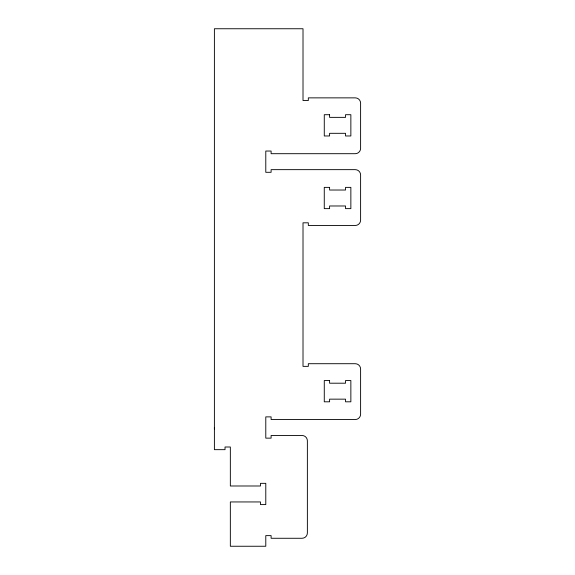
<?xml version="1.0" encoding="UTF-8"?>
<svg xmlns="http://www.w3.org/2000/svg" width="575" height="575" viewBox="0 0 575 575"><rect width="100%" height="100%" fill="white"/><g stroke="black" fill="none" stroke-linecap="round" stroke-linejoin="round"><path stroke-width="0.86" d="M214.396 428.893L214.396 28.75L303.011 28.75L303.011 100.524L308.322 100.524L308.322 97.865L355.293 97.865A5.319 5.319 0 0 1 360.604 103.184L360.604 148.379A5.319 5.319 0 0 1 355.293 153.697L271.105 153.697L271.105 151.038L265.794 151.038L265.787 172.306L271.105 172.306L271.105 169.647L355.293 169.647A5.319 5.319 0 0 1 360.604 174.958L360.604 220.153A5.319 5.319 0 0 1 355.293 225.472L308.322 225.472L308.322 222.812L303.011 222.812L303.011 366.368L308.322 366.368L308.322 363.709L355.293 363.709A5.319 5.319 0 0 1 360.604 369.021L360.604 414.216A5.319 5.319 0 0 1 355.293 419.534L271.105 419.534L271.105 416.875L265.794 416.875L265.787 438.143L271.105 438.143L271.105 435.483L302.119 435.483A5.319 5.319 0 0 1 307.373 440.802L307.373 532.96A5.319 5.319 0 0 1 302.055 538.272L271.105 538.272L271.105 535.62L265.787 535.62L265.787 546.25L230.345 546.25L230.345 501.946L260.475 501.946L260.475 504.598L265.787 504.598L265.787 483.338L260.475 483.338L260.475 485.99L230.345 485.99L230.345 447.005L225.026 447.005L225.026 449.664L214.396 449.664L214.396 427.505M329.59 114.705L324.278 114.705L324.278 135.973L329.59 135.973L329.59 133.314L345.539 133.314L345.539 135.973L350.858 135.973L350.858 114.705L345.539 114.705L345.539 117.365L329.59 117.365L329.59 114.705M329.59 187.371L324.271 187.371L324.271 208.632L329.59 208.632L329.59 205.979L345.539 205.979L345.539 208.632L350.858 208.632L350.858 187.371L345.539 187.371L345.539 190.023L329.59 190.023L329.59 187.371M329.59 380.542L324.278 380.542L324.278 401.81L329.59 401.81L329.59 399.151L345.539 399.151L345.539 401.81L350.858 401.81L350.858 380.542L345.539 380.542L345.539 383.202L329.59 383.202L329.59 380.542"/></g></svg>
